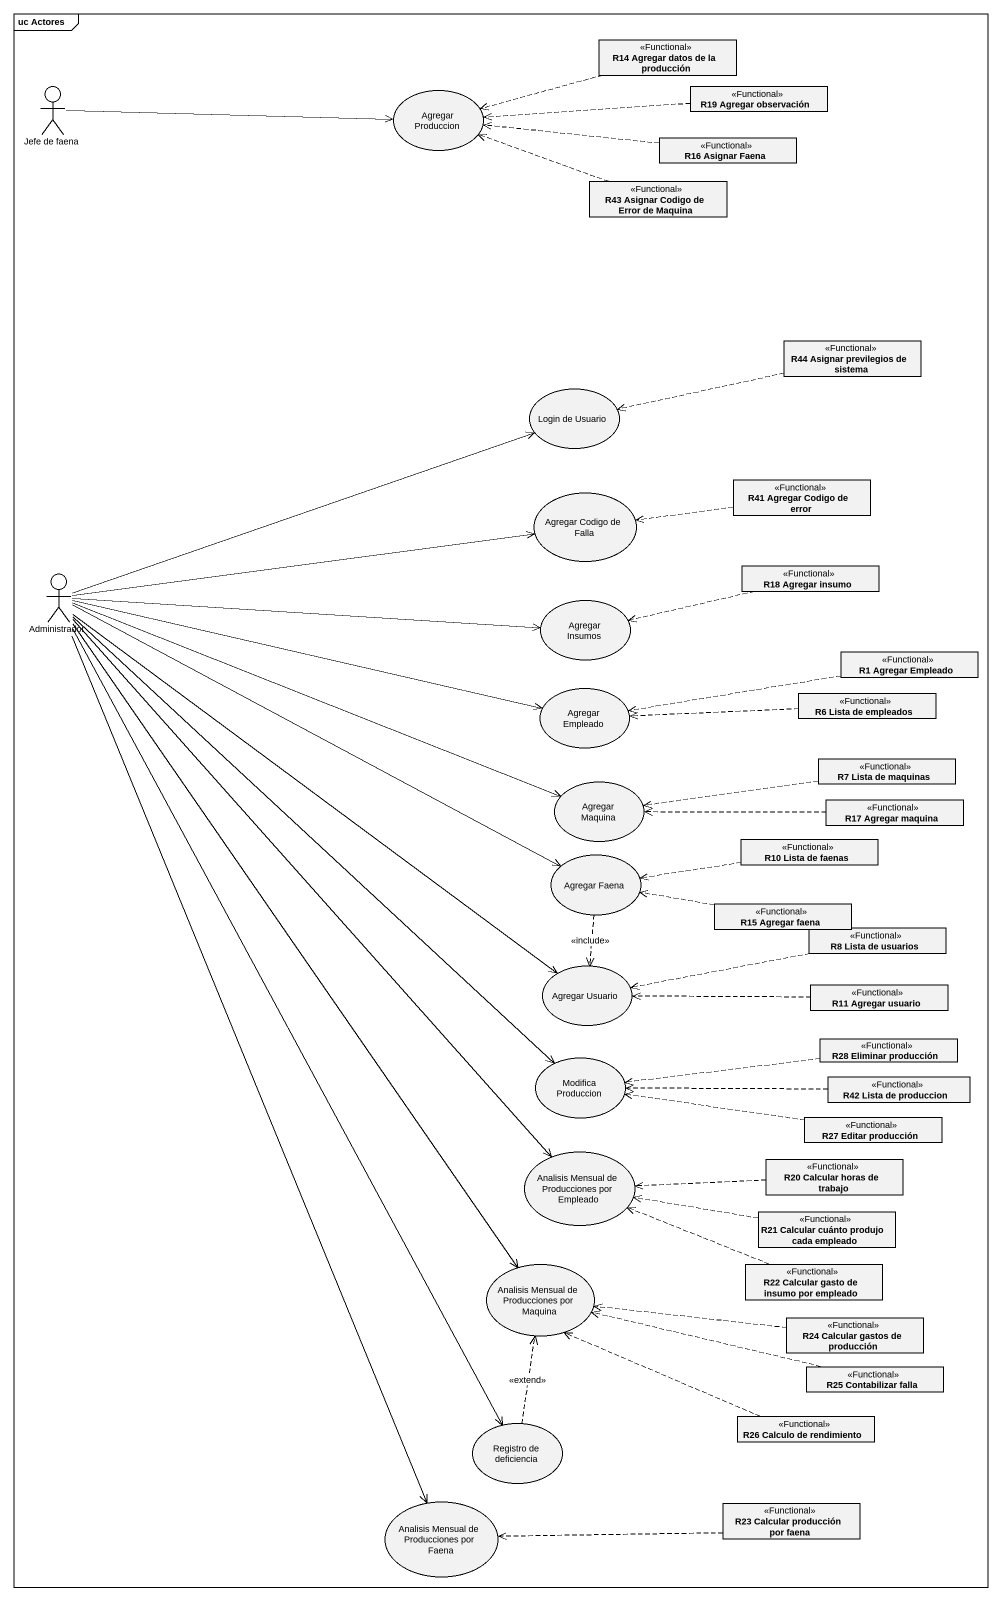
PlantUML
@startuml
mainframe uc Actores
allowmixing
hide circle
hide empty members
class "R14 Agregar datos de la producción" as R14_Agregar_datos_de_la <<Functional>>
actor "Jefe de faena" as Jefe_de_faena
usecase "Agregar Produccion" as Agregar_Produccion
class "R19 Agregar observación" as R19_Agregar_observación <<Functional>>
class "R16 Asignar Faena" as R16_Asignar_Faena <<Functional>>
class "R43 Asignar Codigo de Error de Maquina" as R43_Asignar_Codigo_de_Error <<Functional>>
class "R44 Asignar previlegios de sistema" as R44_Asignar_previlegios_de <<Functional>>
usecase "Login de Usuario" as Login_de_Usuario
class "R41 Agregar Codigo de error" as R41_Agregar_Codigo_de_error <<Functional>>
usecase "Agregar Codigo de Falla" as Agregar_Codigo_de_Falla
actor Administrador
class "R18 Agregar insumo" as R18_Agregar_insumo <<Functional>>
usecase "Agregar Insumos" as Agregar_Insumos
class "R1 Agregar Empleado" as R1_Agregar_Empleado <<Functional>>
usecase "Agregar Empleado" as Agregar_Empleado
class "R6 Lista de empleados" as R6_Lista_de_empleados <<Functional>>
usecase "Agregar Maquina" as Agregar_Maquina
class "R7 Lista de maquinas" as R7_Lista_de_maquinas <<Functional>>
class "R17 Agregar maquina" as R17_Agregar_maquina <<Functional>>
usecase "Agregar Faena" as Agregar_Faena
class "R10 Lista de faenas" as R10_Lista_de_faenas <<Functional>>
class "R15 Agregar faena" as R15_Agregar_faena <<Functional>>
class "R8 Lista de usuarios" as R8_Lista_de_usuarios <<Functional>>
usecase "Agregar Usuario" as Agregar_Usuario
class "R11 Agregar usuario" as R11_Agregar_usuario <<Functional>>
usecase "Modifica Produccion" as Modifica_Produccion
class "R28 Eliminar producción" as R28_Eliminar_producción <<Functional>>
class "R42 Lista de produccion" as R42_Lista_de_produccion <<Functional>>
class "R27 Editar producción" as R27_Editar_producción <<Functional>>
usecase "Analisis Mensual de Producciones por Empleado" as Analisis_Mensual_de
class "R20 Calcular horas de trabajo" as R20_Calcular_horas_de <<Functional>>
class "R21 Calcular cuánto produjo cada empleado" as R21_Calcular_cuánto_produjo <<Functional>>
usecase "Analisis Mensual de Producciones por Maquina" as Analisis_Mensual_de_2
class "R22 Calcular gasto de insumo por empleado" as R22_Calcular_gasto_de <<Functional>>
class "R24 Calcular gastos de producción" as R24_Calcular_gastos_de <<Functional>>
class "R25 Contabilizar falla" as R25_Contabilizar_falla <<Functional>>
usecase "Registro de deficiencia" as Registro_de_deficiencia
class "R26 Calculo de rendimiento" as R26_Calculo_de_rendimiento <<Functional>>
usecase "Analisis Mensual de Producciones por Faena" as Analisis_Mensual_de_3
class "R23 Calcular producción por faena" as R23_Calcular_producción_por <<Functional>>
R14_Agregar_datos_de_la .left.> Agregar_Produccion
Jefe_de_faena -right-> Agregar_Produccion
R19_Agregar_observación .left.> Agregar_Produccion
R16_Asignar_Faena .left.> Agregar_Produccion
R43_Asignar_Codigo_de_Error .left.> Agregar_Produccion
R44_Asignar_previlegios_de .left.> Login_de_Usuario
R41_Agregar_Codigo_de_error .left.> Agregar_Codigo_de_Falla
Administrador -right-> Login_de_Usuario
Administrador -right-> Agregar_Codigo_de_Falla
Administrador -right-> Agregar_Insumos
Administrador -right-> Agregar_Empleado
Administrador -right-> Agregar_Maquina
Administrador -right-> Agregar_Faena
Administrador -right-> Agregar_Usuario
Administrador --> Modifica_Produccion
Administrador --> Analisis_Mensual_de
Administrador --> Analisis_Mensual_de_2
Administrador --> Registro_de_deficiencia
Administrador --> Analisis_Mensual_de_3
R18_Agregar_insumo .left.> Agregar_Insumos
R1_Agregar_Empleado .left.> Agregar_Empleado
R6_Lista_de_empleados .left.> Agregar_Empleado
R7_Lista_de_maquinas .left.> Agregar_Maquina
R17_Agregar_maquina .left.> Agregar_Maquina
Agregar_Faena ..> Agregar_Usuario : <<include>>
R10_Lista_de_faenas .left.> Agregar_Faena
R15_Agregar_faena .left.> Agregar_Faena
R8_Lista_de_usuarios .left.> Agregar_Usuario
R11_Agregar_usuario .left.> Agregar_Usuario
R28_Eliminar_producción .left.> Modifica_Produccion
R42_Lista_de_produccion .left.> Modifica_Produccion
R27_Editar_producción .left.> Modifica_Produccion
R20_Calcular_horas_de .left.> Analisis_Mensual_de
R21_Calcular_cuánto_produjo .left.> Analisis_Mensual_de
R22_Calcular_gasto_de .left.> Analisis_Mensual_de
R24_Calcular_gastos_de .left.> Analisis_Mensual_de_2
R25_Contabilizar_falla .left.> Analisis_Mensual_de_2
Registro_de_deficiencia .up.> Analisis_Mensual_de_2 : <<extend>>
R26_Calculo_de_rendimiento .left.> Analisis_Mensual_de_2
R23_Calcular_producción_por .left.> Analisis_Mensual_de_3
@enduml
